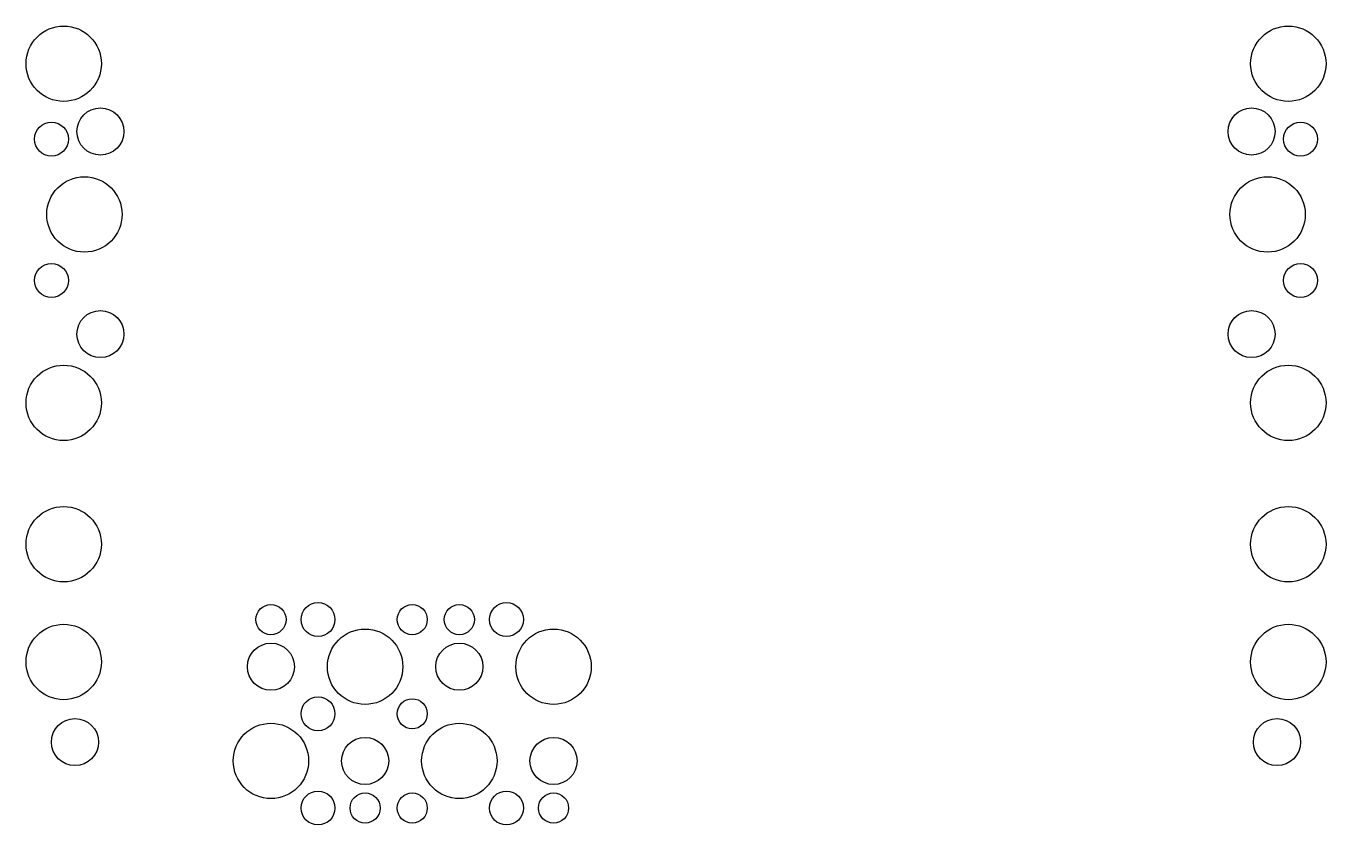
# Model space of a CAD drawing. Extents: x -690 to 690, y -448 to 400.
import ezdxf

# ---------------------------------------------------------------- set-up
doc = ezdxf.new("R2010")
doc.units = 0

msp = doc.modelspace()

# ---------------------------------------------------------------- linework, layer by layer
for centre, radius in [((-650, 360), 40), ((650, 360), 40), ((-611, 288), 25), ((611, 288), 25), ((-663, 280), 18), ((663, 280), 18), ((-628, 200), 40), ((628, 200), 40), ((-663, 130), 18), ((663, 130), 18), ((-611, 73), 25), ((611, 73), 25), ((-650, 0), 40), ((650, 0), 40), ((-650, -150), 40), ((-650, -150), 40), ((650, -150), 40), ((650, -150), 40), ((-430, -230), 16), ((-380, -230), 18), ((-280, -230), 16), ((-230, -230), 16), ((-180, -230), 18), ((-650, -275), 40), ((-330, -280), 40), ((-130, -280), 40), ((650, -275), 40), ((-430, -280), 25), ((-230, -280), 25), ((-380, -330), 18), ((-280, -330), 16), ((-638, -360), 25), ((-430, -380), 40), ((-230, -380), 40), ((638, -360), 25), ((-330, -380), 25), ((-130, -380), 25), ((-380, -430), 18), ((-330, -430), 16), ((-280, -430), 16), ((-180, -430), 18), ((-130, -430), 16)]:
    msp.add_circle(centre, radius)

doc.saveas('drawing.dxf')
